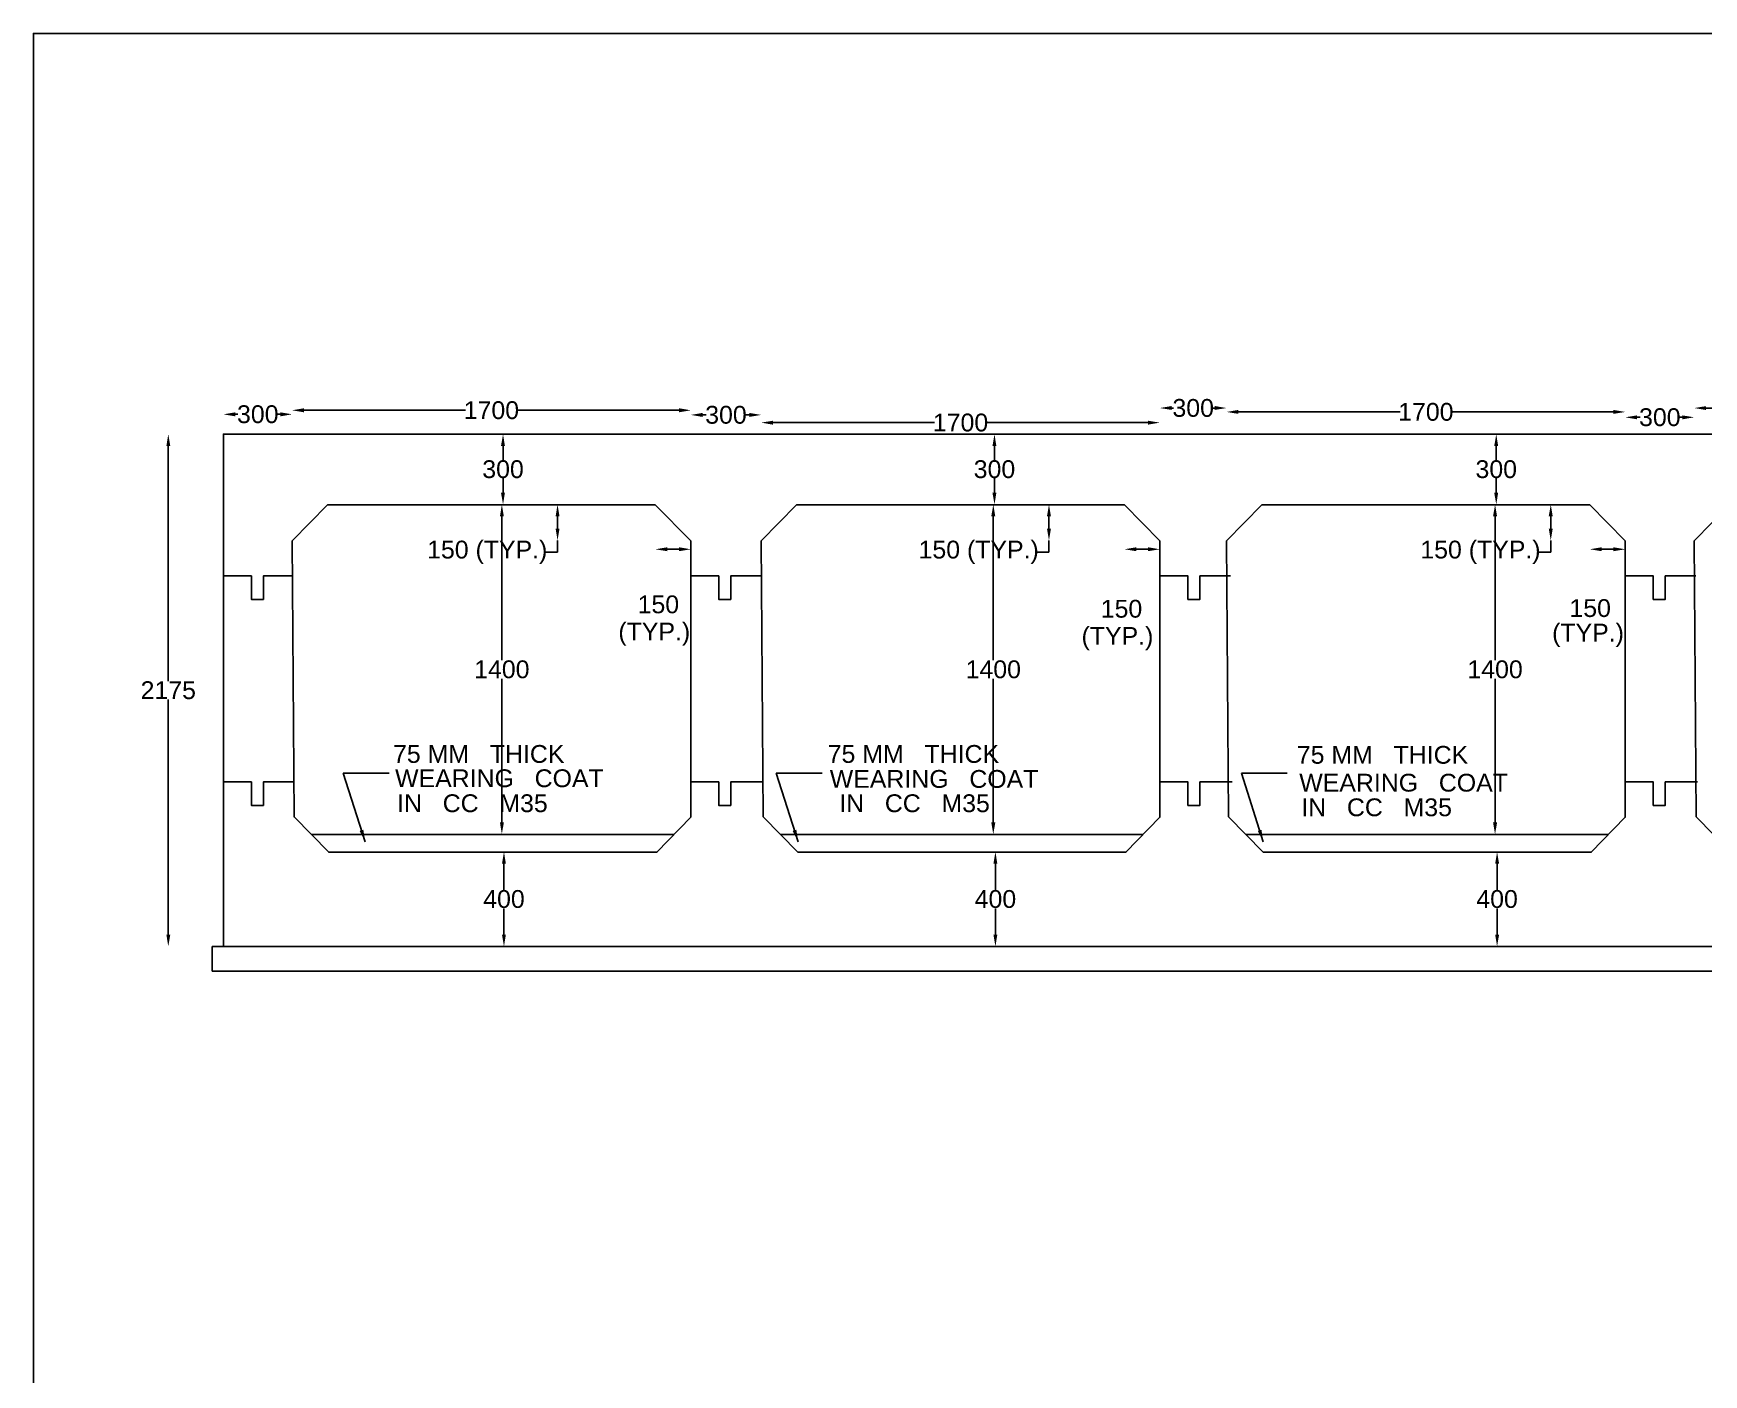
# Model space of a CAD drawing. Header units: inches. Extents: x 33096 to 37838, y -119 to 3188.
# Drawn here: x 33096 to 34503, y 2058 to 3188 of the extents above; entities that cross this region are included whole.
import ezdxf

# ---------------------------------------------------------------- set-up
doc = ezdxf.new("R2010")
doc.units = ezdxf.units.IN
doc.header["$MEASUREMENT"] = 0
doc.layers.add('DIMENSIONS', color=255, linetype='Continuous')
doc.layers.add('TEXT', color=1, linetype='Continuous')
doc.styles.get("Standard").update_dxf_attribs({"font": 'arial.ttf', "height": 15})
doc.dimstyles.get("Standard").update_dxf_attribs({"dimtxt": 15, "dimasz": 10, "dimexe": 0.18, "dimexo": 0.0625, "dimgap": 0.09, "dimtad": 0, "dimtih": 1, "dimtoh": 1, "dimdec": 4, "dimzin": 0, "dimdsep": 46, "dimtxsty": 'Standard', "dimcen": 0.09, "dimse1": 1, "dimse2": 1, "dimadec": 0, "dimazin": 0, "dimtfac": 1, "dimtdec": 4, "dimtofl": 0, "dimtmove": 0, "dimatfit": 3, "dimfxl": 1, "dimtolj": 1, "dimtzin": 0, "dimarcsym": 0})

# ---------------------------------------------------------------- blocks, each defined once
blk = doc.blocks.new('*D1')
at = {"layer": 'Defpoints', "color": 0, "transparency": 16777216}
for p in [(33256.2, 2850.2), (33209.7, 2418.6), (33256.2, 2418.6)]:
    blk.add_point(p, dxfattribs=at)
at = {"layer": 'DIMENSIONS', "color": 0, "lineweight": -2, "transparency": 16777216}
for p, q in [((33209.7, 2840.2), (33209.7, 2642.1)), ((33209.7, 2428.6), (33209.7, 2626.6))]:
    blk.add_line(p, q, dxfattribs=at)
at = {"layer": 'DIMENSIONS', "color": 0, "transparency": 16777216}
for points in [[(33208.1, 2840.2), (33211.4, 2840.2), (33209.7, 2850.2)], [(33208.1, 2428.6), (33211.4, 2428.6), (33209.7, 2418.6)]]:
    blk.add_solid(points, dxfattribs=at)
at = {"layer": 'DIMENSIONS', "color": 0, "transparency": 16777216, "insert": (33209.7, 2634.4), "char_height": 15, "attachment_point": 5}
blk.add_mtext('\\A1;2175', dxfattribs=at)
blk = doc.blocks.new('*D2')
at = {"layer": 'Defpoints', "color": 0, "transparency": 16777216}
for p in [(33314, 2866.9), (33256.2, 2850.2), (33314, 2760.3)]:
    blk.add_point(p, dxfattribs=at)
at = {"layer": 'DIMENSIONS', "color": 0, "lineweight": -2, "transparency": 16777216}
for p, q in [((33266.2, 2866.9), (33268.4, 2866.9)), ((33304, 2866.9), (33301.7, 2866.9))]:
    blk.add_line(p, q, dxfattribs=at)
at = {"layer": 'DIMENSIONS', "color": 0, "transparency": 16777216}
for points in [[(33266.2, 2868.6), (33266.2, 2865.2), (33256.2, 2866.9)], [(33304, 2868.6), (33304, 2865.2), (33314, 2866.9)]]:
    blk.add_solid(points, dxfattribs=at)
at = {"layer": 'DIMENSIONS', "color": 0, "transparency": 16777216, "insert": (33285.1, 2866.9), "char_height": 15, "attachment_point": 5}
blk.add_mtext('\\A1;300', dxfattribs=at)
blk = doc.blocks.new('*D3')
at = {"layer": 'Defpoints', "color": 0, "transparency": 16777216}
for p in [(33649.9, 2870.3), (33314, 2760.3), (33649.9, 2760.3)]:
    blk.add_point(p, dxfattribs=at)
at = {"layer": 'DIMENSIONS', "color": 0, "lineweight": -2, "transparency": 16777216}
for p, q in [((33324, 2870.3), (33460.2, 2870.3)), ((33639.9, 2870.3), (33503.7, 2870.3))]:
    blk.add_line(p, q, dxfattribs=at)
at = {"layer": 'DIMENSIONS', "color": 0, "transparency": 16777216}
for points in [[(33324, 2872), (33324, 2868.6), (33314, 2870.3)], [(33639.9, 2872), (33639.9, 2868.6), (33649.9, 2870.3)]]:
    blk.add_solid(points, dxfattribs=at)
at = {"layer": 'DIMENSIONS', "color": 0, "transparency": 16777216, "insert": (33481.9, 2870.3), "char_height": 15, "attachment_point": 5}
blk.add_mtext('\\A1;1700', dxfattribs=at)
blk = doc.blocks.new('*D4')
at = {"layer": 'Defpoints', "color": 0, "transparency": 16777216}
for p in [(33709.1, 2866.4), (33649.9, 2760.3), (33709.1, 2760.3)]:
    blk.add_point(p, dxfattribs=at)
at = {"layer": 'DIMENSIONS', "color": 0, "lineweight": -2, "transparency": 16777216}
for p, q in [((33659.9, 2866.4), (33662.9, 2866.4)), ((33699.1, 2866.4), (33696.1, 2866.4))]:
    blk.add_line(p, q, dxfattribs=at)
at = {"layer": 'DIMENSIONS', "color": 0, "transparency": 16777216}
for points in [[(33659.9, 2868.1), (33659.9, 2864.7), (33649.9, 2866.4)], [(33699.1, 2868.1), (33699.1, 2864.7), (33709.1, 2866.4)]]:
    blk.add_solid(points, dxfattribs=at)
at = {"layer": 'DIMENSIONS', "color": 0, "transparency": 16777216, "insert": (33679.5, 2866.4), "char_height": 15, "attachment_point": 5}
blk.add_mtext('\\A1;300', dxfattribs=at)
blk = doc.blocks.new('*D5')
at = {"layer": 'Defpoints', "color": 0, "transparency": 16777216}
for p in [(34045, 2859.9), (33709.1, 2760.3), (34045, 2760.3)]:
    blk.add_point(p, dxfattribs=at)
at = {"layer": 'DIMENSIONS', "color": 0, "lineweight": -2, "transparency": 16777216}
for p, q in [((33719.1, 2859.9), (33855.3, 2859.9)), ((34035, 2859.9), (33898.8, 2859.9))]:
    blk.add_line(p, q, dxfattribs=at)
at = {"layer": 'DIMENSIONS', "color": 0, "transparency": 16777216}
for points in [[(33719.1, 2861.5), (33719.1, 2858.2), (33709.1, 2859.9)], [(34035, 2861.5), (34035, 2858.2), (34045, 2859.9)]]:
    blk.add_solid(points, dxfattribs=at)
at = {"layer": 'DIMENSIONS', "color": 0, "transparency": 16777216, "insert": (33877.1, 2859.9), "char_height": 15, "attachment_point": 5}
blk.add_mtext('\\A1;1700', dxfattribs=at)
blk = doc.blocks.new('*D6')
at = {"layer": 'Defpoints', "color": 0, "transparency": 16777216}
for p in [(34101.2, 2872.2), (34045, 2760.3), (34101.2, 2760.3)]:
    blk.add_point(p, dxfattribs=at)
at = {"layer": 'DIMENSIONS', "color": 0, "lineweight": -2, "transparency": 16777216}
for p, q in [((34055, 2872.2), (34056.5, 2872.2)), ((34091.2, 2872.2), (34089.7, 2872.2))]:
    blk.add_line(p, q, dxfattribs=at)
at = {"layer": 'DIMENSIONS', "color": 0, "transparency": 16777216}
for points in [[(34055, 2873.9), (34055, 2870.6), (34045, 2872.2)], [(34091.2, 2873.9), (34091.2, 2870.6), (34101.2, 2872.2)]]:
    blk.add_solid(points, dxfattribs=at)
at = {"layer": 'DIMENSIONS', "color": 0, "transparency": 16777216, "insert": (34073.1, 2872.2), "char_height": 15, "attachment_point": 5}
blk.add_mtext('\\A1;300', dxfattribs=at)
blk = doc.blocks.new('*D7')
at = {"layer": 'Defpoints', "color": 0, "transparency": 16777216}
for p in [(34437.1, 2868.9), (34101.2, 2760.3), (34437.1, 2760.3)]:
    blk.add_point(p, dxfattribs=at)
at = {"layer": 'DIMENSIONS', "color": 0, "lineweight": -2, "transparency": 16777216}
for p, q in [((34111.2, 2868.9), (34247.4, 2868.9)), ((34427.1, 2868.9), (34290.9, 2868.9))]:
    blk.add_line(p, q, dxfattribs=at)
at = {"layer": 'DIMENSIONS', "color": 0, "transparency": 16777216}
for points in [[(34111.2, 2870.6), (34111.2, 2867.3), (34101.2, 2868.9)], [(34427.1, 2870.6), (34427.1, 2867.3), (34437.1, 2868.9)]]:
    blk.add_solid(points, dxfattribs=at)
at = {"layer": 'DIMENSIONS', "color": 0, "transparency": 16777216, "insert": (34269.1, 2868.9), "char_height": 15, "attachment_point": 5}
blk.add_mtext('\\A1;1700', dxfattribs=at)
blk = doc.blocks.new('*D8')
at = {"layer": 'Defpoints', "color": 0, "transparency": 16777216}
for p in [(34495.2, 2864.4), (34437.1, 2760.3), (34495.2, 2760.3)]:
    blk.add_point(p, dxfattribs=at)
at = {"layer": 'DIMENSIONS', "color": 0, "lineweight": -2, "transparency": 16777216}
for p, q in [((34447.1, 2864.4), (34449.5, 2864.4)), ((34485.2, 2864.4), (34482.8, 2864.4))]:
    blk.add_line(p, q, dxfattribs=at)
at = {"layer": 'DIMENSIONS', "color": 0, "transparency": 16777216}
for points in [[(34447.1, 2866), (34447.1, 2862.7), (34437.1, 2864.4)], [(34485.2, 2866), (34485.2, 2862.7), (34495.2, 2864.4)]]:
    blk.add_solid(points, dxfattribs=at)
at = {"layer": 'DIMENSIONS', "color": 0, "transparency": 16777216, "insert": (34466.2, 2864.4), "char_height": 15, "attachment_point": 5}
blk.add_mtext('\\A1;300', dxfattribs=at)
blk = doc.blocks.new('*D9')
at = {"layer": 'Defpoints', "color": 0, "transparency": 16777216}
for p in [(34831.1, 2872.2), (34495.2, 2760.3), (34831.1, 2760.3)]:
    blk.add_point(p, dxfattribs=at)
at = {"layer": 'DIMENSIONS', "color": 0, "lineweight": -2, "transparency": 16777216}
for p, q in [((34505.2, 2872.2), (34641.4, 2872.2)), ((34821.1, 2872.2), (34684.9, 2872.2))]:
    blk.add_line(p, q, dxfattribs=at)
at = {"layer": 'DIMENSIONS', "color": 0, "transparency": 16777216}
for points in [[(34505.2, 2873.8), (34505.2, 2870.5), (34495.2, 2872.2)], [(34821.1, 2873.8), (34821.1, 2870.5), (34831.1, 2872.2)]]:
    blk.add_solid(points, dxfattribs=at)
at = {"layer": 'DIMENSIONS', "color": 0, "transparency": 16777216, "insert": (34663.2, 2872.2), "char_height": 15, "attachment_point": 5}
blk.add_mtext('\\A1;1700', dxfattribs=at)
blk = doc.blocks.new('*D57')
at = {"layer": 'Defpoints', "color": 0, "transparency": 16777216}
for p in [(34328.4, 2850.2), (34328.4, 2790.9), (34328.4, 2790.9)]:
    blk.add_point(p, dxfattribs=at)
at = {"layer": 'DIMENSIONS', "color": 0, "lineweight": -2, "transparency": 16777216}
for p, q in [((34328.4, 2840.2), (34328.4, 2828.3)), ((34328.4, 2800.9), (34328.4, 2812.8))]:
    blk.add_line(p, q, dxfattribs=at)
at = {"layer": 'DIMENSIONS', "color": 0, "transparency": 16777216}
for points in [[(34326.7, 2840.2), (34330, 2840.2), (34328.4, 2850.2)], [(34326.7, 2800.9), (34330, 2800.9), (34328.4, 2790.9)]]:
    blk.add_solid(points, dxfattribs=at)
at = {"layer": 'DIMENSIONS', "color": 0, "transparency": 16777216, "insert": (34328.4, 2820.6), "char_height": 15, "attachment_point": 5}
blk.add_mtext('\\A1;300', dxfattribs=at)
blk = doc.blocks.new('*D58')
at = {"layer": 'Defpoints', "color": 0, "transparency": 16777216}
for p in [(34407.2, 2790.9), (34374.3, 2760.7), (34437.1, 2760.7)]:
    blk.add_point(p, dxfattribs=at)
at = {"layer": 'DIMENSIONS', "color": 0, "lineweight": -2, "transparency": 16777216}
for p, q in [((34374.3, 2780.9), (34374.3, 2770.7)), ((34374.3, 2760.7), (34374.3, 2750.7)), ((34374.3, 2750.7), (34364.3, 2750.7))]:
    blk.add_line(p, q, dxfattribs=at)
at = {"layer": 'DIMENSIONS', "color": 0, "transparency": 16777216}
for points in [[(34372.6, 2780.9), (34376, 2780.9), (34374.3, 2790.9)], [(34372.6, 2770.7), (34376, 2770.7), (34374.3, 2760.7)]]:
    blk.add_solid(points, dxfattribs=at)
at = {"layer": 'DIMENSIONS', "color": 0, "transparency": 16777216, "insert": (34315.1, 2750.7), "char_height": 15, "attachment_point": 5}
blk.add_mtext('\\A1;150 (TYP.)', dxfattribs=at)
blk = doc.blocks.new('*D59')
at = {"layer": 'Defpoints', "color": 0, "transparency": 16777216}
for p in [(34328.4, 2790.9), (34327.4, 2513.1), (34328.4, 2513.1)]:
    blk.add_point(p, dxfattribs=at)
at = {"layer": 'DIMENSIONS', "color": 0, "lineweight": -2, "transparency": 16777216}
for p, q in [((34327.4, 2780.9), (34327.4, 2659.7)), ((34327.4, 2523.1), (34327.4, 2644.2))]:
    blk.add_line(p, q, dxfattribs=at)
at = {"layer": 'DIMENSIONS', "color": 0, "transparency": 16777216}
for points in [[(34325.7, 2780.9), (34329.1, 2780.9), (34327.4, 2790.9)], [(34325.7, 2523.1), (34329.1, 2523.1), (34327.4, 2513.1)]]:
    blk.add_solid(points, dxfattribs=at)
at = {"layer": 'DIMENSIONS', "color": 0, "transparency": 16777216, "insert": (34327.4, 2652), "char_height": 15, "attachment_point": 5}
blk.add_mtext('\\A1;1400', dxfattribs=at)
blk = doc.blocks.new('*D60')
at = {"layer": 'Defpoints', "color": 0, "transparency": 16777216}
for p in [(34329.1, 2498.3), (34329.1, 2418.6), (34329.1, 2418.6)]:
    blk.add_point(p, dxfattribs=at)
at = {"layer": 'DIMENSIONS', "color": 0, "lineweight": -2, "transparency": 16777216}
for p, q in [((34329.1, 2488.3), (34329.1, 2466.2)), ((34329.1, 2428.6), (34329.1, 2450.7))]:
    blk.add_line(p, q, dxfattribs=at)
at = {"layer": 'DIMENSIONS', "color": 0, "transparency": 16777216}
for points in [[(34327.5, 2488.3), (34330.8, 2488.3), (34329.1, 2498.3)], [(34327.5, 2428.6), (34330.8, 2428.6), (34329.1, 2418.6)]]:
    blk.add_solid(points, dxfattribs=at)
at = {"layer": 'DIMENSIONS', "color": 0, "transparency": 16777216, "insert": (34329.1, 2458.5), "char_height": 15, "attachment_point": 5}
blk.add_mtext('\\A1;400', dxfattribs=at)
blk = doc.blocks.new('*D61')
at = {"layer": 'Defpoints', "color": 0, "transparency": 16777216}
for p in [(33905.7, 2850.2), (33905.7, 2790.9), (33905.7, 2790.9)]:
    blk.add_point(p, dxfattribs=at)
at = {"layer": 'DIMENSIONS', "color": 0, "lineweight": -2, "transparency": 16777216}
for p, q in [((33905.7, 2840.2), (33905.7, 2828.3)), ((33905.7, 2800.9), (33905.7, 2812.8))]:
    blk.add_line(p, q, dxfattribs=at)
at = {"layer": 'DIMENSIONS', "color": 0, "transparency": 16777216}
for points in [[(33904, 2840.2), (33907.3, 2840.2), (33905.7, 2850.2)], [(33904, 2800.9), (33907.3, 2800.9), (33905.7, 2790.9)]]:
    blk.add_solid(points, dxfattribs=at)
at = {"layer": 'DIMENSIONS', "color": 0, "transparency": 16777216, "insert": (33905.7, 2820.6), "char_height": 15, "attachment_point": 5}
blk.add_mtext('\\A1;300', dxfattribs=at)
blk = doc.blocks.new('*D62')
at = {"layer": 'Defpoints', "color": 0, "transparency": 16777216}
for p in [(33984.5, 2790.9), (33951.6, 2760.7), (34014.4, 2760.7)]:
    blk.add_point(p, dxfattribs=at)
at = {"layer": 'DIMENSIONS', "color": 0, "lineweight": -2, "transparency": 16777216}
for p, q in [((33951.6, 2780.9), (33951.6, 2770.7)), ((33951.6, 2760.7), (33951.6, 2750.7)), ((33951.6, 2750.7), (33941.6, 2750.7))]:
    blk.add_line(p, q, dxfattribs=at)
at = {"layer": 'DIMENSIONS', "color": 0, "transparency": 16777216}
for points in [[(33949.9, 2780.9), (33953.3, 2780.9), (33951.6, 2790.9)], [(33949.9, 2770.7), (33953.3, 2770.7), (33951.6, 2760.7)]]:
    blk.add_solid(points, dxfattribs=at)
at = {"layer": 'DIMENSIONS', "color": 0, "transparency": 16777216, "insert": (33892.4, 2750.7), "char_height": 15, "attachment_point": 5}
blk.add_mtext('\\A1;150 (TYP.)', dxfattribs=at)
blk = doc.blocks.new('*D63')
at = {"layer": 'Defpoints', "color": 0, "transparency": 16777216}
for p in [(33905.7, 2790.9), (33904.7, 2513.1), (33905.7, 2513.1)]:
    blk.add_point(p, dxfattribs=at)
at = {"layer": 'DIMENSIONS', "color": 0, "lineweight": -2, "transparency": 16777216}
for p, q in [((33904.7, 2780.9), (33904.7, 2659.7)), ((33904.7, 2523.1), (33904.7, 2644.2))]:
    blk.add_line(p, q, dxfattribs=at)
at = {"layer": 'DIMENSIONS', "color": 0, "transparency": 16777216}
for points in [[(33903, 2780.9), (33906.4, 2780.9), (33904.7, 2790.9)], [(33903, 2523.1), (33906.4, 2523.1), (33904.7, 2513.1)]]:
    blk.add_solid(points, dxfattribs=at)
at = {"layer": 'DIMENSIONS', "color": 0, "transparency": 16777216, "insert": (33904.7, 2652), "char_height": 15, "attachment_point": 5}
blk.add_mtext('\\A1;1400', dxfattribs=at)
blk = doc.blocks.new('*D64')
at = {"layer": 'Defpoints', "color": 0, "transparency": 16777216}
for p in [(33906.5, 2498.3), (33906.5, 2418.6), (33906.5, 2418.6)]:
    blk.add_point(p, dxfattribs=at)
at = {"layer": 'DIMENSIONS', "color": 0, "lineweight": -2, "transparency": 16777216}
for p, q in [((33906.5, 2488.3), (33906.5, 2466.2)), ((33906.5, 2428.6), (33906.5, 2450.7))]:
    blk.add_line(p, q, dxfattribs=at)
at = {"layer": 'DIMENSIONS', "color": 0, "transparency": 16777216}
for points in [[(33904.8, 2488.3), (33908.1, 2488.3), (33906.5, 2498.3)], [(33904.8, 2428.6), (33908.1, 2428.6), (33906.5, 2418.6)]]:
    blk.add_solid(points, dxfattribs=at)
at = {"layer": 'DIMENSIONS', "color": 0, "transparency": 16777216, "insert": (33906.5, 2458.5), "char_height": 15, "attachment_point": 5}
blk.add_mtext('\\A1;400', dxfattribs=at)
blk = doc.blocks.new('*D65')
at = {"layer": 'Defpoints', "color": 0, "transparency": 16777216}
for p in [(33491.7, 2850.2), (33491.7, 2790.9), (33491.7, 2790.9)]:
    blk.add_point(p, dxfattribs=at)
at = {"layer": 'DIMENSIONS', "color": 0, "lineweight": -2, "transparency": 16777216}
for p, q in [((33491.7, 2840.2), (33491.7, 2828.3)), ((33491.7, 2800.9), (33491.7, 2812.8))]:
    blk.add_line(p, q, dxfattribs=at)
at = {"layer": 'DIMENSIONS', "color": 0, "transparency": 16777216}
for points in [[(33490, 2840.2), (33493.3, 2840.2), (33491.7, 2850.2)], [(33490, 2800.9), (33493.3, 2800.9), (33491.7, 2790.9)]]:
    blk.add_solid(points, dxfattribs=at)
at = {"layer": 'DIMENSIONS', "color": 0, "transparency": 16777216, "insert": (33491.7, 2820.6), "char_height": 15, "attachment_point": 5}
blk.add_mtext('\\A1;300', dxfattribs=at)
blk = doc.blocks.new('*D66')
at = {"layer": 'Defpoints', "color": 0, "transparency": 16777216}
for p in [(33570.6, 2790.9), (33537.6, 2760.7), (33600.5, 2760.7)]:
    blk.add_point(p, dxfattribs=at)
at = {"layer": 'DIMENSIONS', "color": 0, "lineweight": -2, "transparency": 16777216}
for p, q in [((33537.6, 2780.9), (33537.6, 2770.7)), ((33537.6, 2760.7), (33537.6, 2750.7)), ((33537.6, 2750.7), (33527.6, 2750.7))]:
    blk.add_line(p, q, dxfattribs=at)
at = {"layer": 'DIMENSIONS', "color": 0, "transparency": 16777216}
for points in [[(33536, 2780.9), (33539.3, 2780.9), (33537.6, 2790.9)], [(33536, 2770.7), (33539.3, 2770.7), (33537.6, 2760.7)]]:
    blk.add_solid(points, dxfattribs=at)
at = {"layer": 'DIMENSIONS', "color": 0, "transparency": 16777216, "insert": (33478.4, 2750.7), "char_height": 15, "attachment_point": 5}
blk.add_mtext('\\A1;150 (TYP.)', dxfattribs=at)
blk = doc.blocks.new('*D67')
at = {"layer": 'Defpoints', "color": 0, "transparency": 16777216}
for p in [(33491.7, 2790.9), (33490.7, 2513.1), (33491.7, 2513.1)]:
    blk.add_point(p, dxfattribs=at)
at = {"layer": 'DIMENSIONS', "color": 0, "lineweight": -2, "transparency": 16777216}
for p, q in [((33490.7, 2780.9), (33490.7, 2659.7)), ((33490.7, 2523.1), (33490.7, 2644.2))]:
    blk.add_line(p, q, dxfattribs=at)
at = {"layer": 'DIMENSIONS', "color": 0, "transparency": 16777216}
for points in [[(33489.1, 2780.9), (33492.4, 2780.9), (33490.7, 2790.9)], [(33489.1, 2523.1), (33492.4, 2523.1), (33490.7, 2513.1)]]:
    blk.add_solid(points, dxfattribs=at)
at = {"layer": 'DIMENSIONS', "color": 0, "transparency": 16777216, "insert": (33490.7, 2652), "char_height": 15, "attachment_point": 5}
blk.add_mtext('\\A1;1400', dxfattribs=at)
blk = doc.blocks.new('*D68')
at = {"layer": 'Defpoints', "color": 0, "transparency": 16777216}
for p in [(33492.5, 2498.3), (33492.5, 2418.6), (33492.5, 2418.6)]:
    blk.add_point(p, dxfattribs=at)
at = {"layer": 'DIMENSIONS', "color": 0, "lineweight": -2, "transparency": 16777216}
for p, q in [((33492.5, 2488.3), (33492.5, 2466.2)), ((33492.5, 2428.6), (33492.5, 2450.7))]:
    blk.add_line(p, q, dxfattribs=at)
at = {"layer": 'DIMENSIONS', "color": 0, "transparency": 16777216}
for points in [[(33490.8, 2488.3), (33494.1, 2488.3), (33492.5, 2498.3)], [(33490.8, 2428.6), (33494.1, 2428.6), (33492.5, 2418.6)]]:
    blk.add_solid(points, dxfattribs=at)
at = {"layer": 'DIMENSIONS', "color": 0, "transparency": 16777216, "insert": (33492.5, 2458.5), "char_height": 15, "attachment_point": 5}
blk.add_mtext('\\A1;400', dxfattribs=at)
blk = doc.blocks.new('*D69')
at = {"layer": 'Defpoints', "color": 0, "transparency": 16777216}
for p in [(33620, 2790.5), (33649.9, 2760.3), (33649.9, 2753.2)]:
    blk.add_point(p, dxfattribs=at)
at = {"layer": 'DIMENSIONS', "color": 0, "lineweight": -2, "transparency": 16777216}
blk.add_line((33630, 2753.2), (33639.9, 2753.2), dxfattribs=at)
at = {"layer": 'DIMENSIONS', "color": 0, "transparency": 16777216}
for points in [[(33630, 2754.9), (33630, 2751.6), (33620, 2753.2)], [(33639.9, 2754.9), (33639.9, 2751.6), (33649.9, 2753.2)]]:
    blk.add_solid(points, dxfattribs=at)
blk = doc.blocks.new('*D70')
at = {"layer": 'Defpoints', "color": 0, "transparency": 16777216}
for p in [(34015.2, 2790.5), (34045, 2760.3), (34045, 2753.2)]:
    blk.add_point(p, dxfattribs=at)
at = {"layer": 'DIMENSIONS', "color": 0, "lineweight": -2, "transparency": 16777216}
blk.add_line((34025.2, 2753.2), (34035, 2753.2), dxfattribs=at)
at = {"layer": 'DIMENSIONS', "color": 0, "transparency": 16777216}
for points in [[(34025.2, 2754.9), (34025.2, 2751.6), (34015.2, 2753.2)], [(34035, 2754.9), (34035, 2751.6), (34045, 2753.2)]]:
    blk.add_solid(points, dxfattribs=at)
blk = doc.blocks.new('*D71')
at = {"layer": 'Defpoints', "color": 0, "transparency": 16777216}
for p in [(34407.2, 2790.5), (34437.1, 2760.3), (34437.1, 2753.2)]:
    blk.add_point(p, dxfattribs=at)
at = {"layer": 'DIMENSIONS', "color": 0, "lineweight": -2, "transparency": 16777216}
blk.add_line((34417.2, 2753.2), (34427.1, 2753.2), dxfattribs=at)
at = {"layer": 'DIMENSIONS', "color": 0, "transparency": 16777216}
for points in [[(34417.2, 2754.9), (34417.2, 2751.6), (34407.2, 2753.2)], [(34427.1, 2754.9), (34427.1, 2751.6), (34437.1, 2753.2)]]:
    blk.add_solid(points, dxfattribs=at)

msp = doc.modelspace()

# ---------------------------------------------------------------- linework, layer by layer
at = {"color": 0}
for points in [[(33256.17374, 2418.56423), (33256.17374, 2850.19967), (37642.482, 2850.19967), (37642.482, 2418.56423)], [(33313.97089, 2760.31809), (33343.76662, 2790.54787), (33619.98261, 2790.54787), (33649.87393, 2760.30104), (33649.87393, 2527.4106), (33621.26351, 2497.99046), (33344.90341, 2497.99046), (33315.69048, 2527.74268), (33313.97089, 2760.31809)], [(33709.13858, 2760.3396), (33738.93431, 2790.56938), (34015.1503, 2790.56938), (34045.04162, 2760.32255), (34045.04162, 2527.43211), (34016.4312, 2498.01197), (33740.0711, 2498.01197), (33710.85817, 2527.76419), (33709.13858, 2760.3396)], [(34101.18462, 2760.31809), (34130.98035, 2790.54787), (34407.19634, 2790.54787), (34437.08766, 2760.30104), (34437.08766, 2527.4106), (34408.47724, 2497.99046), (34132.11714, 2497.99046), (34102.90421, 2527.74268), (34101.18462, 2760.31809)], [(34495.21442, 2760.31809), (34525.01015, 2790.54787), (34801.22614, 2790.54787), (34831.11746, 2760.30104), (34831.11746, 2527.4106), (34802.50704, 2497.99046), (34526.14694, 2497.99046), (34496.93401, 2527.74268), (34495.21442, 2760.31809)], [(33256.17374, 2730.74884), (33279.71477, 2730.74884), (33279.71477, 2710.97692), (33289.87814, 2710.97692), (33289.87814, 2730.74884), (33314.18819, 2730.92859)], [(33649.87393, 2730.74884), (33673.41496, 2730.74884), (33673.41496, 2710.97692), (33683.57834, 2710.97692), (33683.57834, 2730.74884), (33709.35596, 2730.93944)], [(34045.04162, 2730.74884), (34068.58265, 2730.74884), (34068.58265, 2710.97692), (34078.74602, 2710.97692), (34078.74602, 2730.74884), (34104.52364, 2730.93944)], [(34437.08766, 2730.74884), (34460.62869, 2730.74884), (34460.62869, 2710.97692), (34470.79206, 2710.97692), (34470.79206, 2730.74884), (34496.56968, 2730.93944)], [(33256.17374, 2557.17956), (33279.71477, 2557.17956), (33279.71477, 2537.40764), (33289.87814, 2537.40764), (33289.87814, 2557.17956), (33315.47144, 2557.36879)], [(33649.87393, 2557.17956), (33673.41496, 2557.17956), (33673.41496, 2537.40764), (33683.57834, 2537.40764), (33683.57834, 2557.17956), (33710.63921, 2557.37964)], [(34045.04162, 2557.17956), (34068.58265, 2557.17956), (34068.58265, 2537.40764), (34078.74602, 2537.40764), (34078.74602, 2557.17956), (34105.80689, 2557.37964)], [(34437.08766, 2557.17956), (34460.62869, 2557.17956), (34460.62869, 2537.40764), (34470.79206, 2537.40764), (34470.79206, 2557.17956), (34497.85293, 2557.37964)], [(33330.29695, 2512.86657), (33635.74372, 2512.88049)], [(33725.46808, 2512.88457), (34030.908, 2512.89849)], [(34117.47546, 2512.90243), (34422.99233, 2512.91635)]]:
    msp.add_lwpolyline(points, dxfattribs=at)
msp.add_lwpolyline([(33246.72022, 2418.56423), (37672.93879, 2418.56423), (37672.93879, 2397.84625), (33246.72022, 2397.84625)], close=True, dxfattribs=at)
at = {"layer": 'DIMENSIONS', "color": 0}
msp.add_lwpolyline([(37788.66838, -116.19915), (33096.08098, -116.19915), (33096.08098, 3187.8024), (37788.66838, 3187.8024)], close=True, dxfattribs=at)

# ---------------------------------------------------------------- texts
at = {"layer": 'TEXT', "color": 0}
for s, p in [('150', (33605.07246, 2699.31322)), ('150', (33995.23455, 2695.6162)), ('150', (34390.04965, 2696.1823)), ('(TYP.)', (33588.85672, 2676.42187)), ('(TYP.)', (33979.01881, 2672.72486)), ('(TYP.)', (34375.43344, 2675.51619)), ('75 MM   THICK', (33399.04905, 2573.29325)), ('75 MM   THICK', (33765.22864, 2573.29325)), ('75 MM   THICK', (34160.41242, 2572.55055)), ('WEARING   COAT', (33400.7575, 2552.81501)), ('WEARING   COAT', (33766.93709, 2552.24617)), ('WEARING   COAT', (34162.45594, 2549.07785)), ('IN   CC   M35', (33402.46595, 2531.76793)), ('IN   CC   M35', (33774.9099, 2531.76793)), ('IN   CC   M35', (34164.1644, 2528.33452))]:
    msp.add_text(s, height=15, dxfattribs=at).set_placement(p)

# ---------------------------------------------------------------- dimensions: what is measured, and where the dimension line sits
at = {"layer": 'DIMENSIONS', "color": 0}
for base, p1, p2, text, picture, middle in [((33313.97089, 2866.89111), (33256.17374, 2850.19967), (33313.97089, 2760.31809), '300', '*D2', (33285.07232, 2866.89111)), ((33649.87393, 2870.28955), (33313.97089, 2760.31809), (33649.87393, 2760.31809), '1700', '*D3', (33481.92241, 2870.28955)), ((33709.13858, 2866.38489), (33649.87393, 2760.30104), (33709.13858, 2760.3396), '300', '*D4', (33679.50626, 2866.38489)), ((34101.18462, 2872.23815), (34045.04162, 2760.32255), (34101.18462, 2760.31809), '300', '*D6', (34073.11312, 2872.23815)), ((34437.08766, 2868.92952), (34101.18462, 2760.31809), (34437.08766, 2760.31809), '1700', '*D7', (34269.13614, 2868.92952)), ((34495.21442, 2864.37409), (34437.08766, 2760.30104), (34495.21442, 2760.31809), '300', '*D8', (34466.15104, 2864.37409)), ((34831.11746, 2872.15976), (34495.21442, 2760.31809), (34831.11746, 2760.31809), '1700', '*D9', (34663.16594, 2872.15976)), ((34045.04162, 2859.87341), (33709.13858, 2760.3396), (34045.04162, 2760.32255), '1700', '*D5', (33877.0901, 2859.87341)), ((33649.87393, 2753.24013), (33619.98261, 2790.54787), (33649.87393, 2760.31809), ' ', '*D69', (33634.92827, 2753.24013)), ((34045.04162, 2753.24013), (34015.1503, 2790.54787), (34045.04162, 2760.31809), ' ', '*D70', (34030.09596, 2753.24013)), ((34437.08766, 2753.24013), (34407.19634, 2790.54787), (34437.08766, 2760.31809), ' ', '*D71', (34422.142, 2753.24013))]:
    dim = msp.add_linear_dim(base=base, p1=p1, p2=p2, text=text, dimstyle='Standard', dxfattribs=at)
    dim.commit()
    dim.dimension.update_dxf_attribs({"geometry": picture, "text_midpoint": middle})
for base, p1, p2, text, picture, middle in [((33209.73809, 2418.56423), (33256.17374, 2850.19967), (33256.17374, 2418.56423), '2175', '*D1', (33209.73809, 2634.38195)), ((33491.67984, 2790.90707), (33491.67984, 2850.19967), (33491.67984, 2790.90707), '300', '*D65', (33491.67984, 2820.55337)), ((33905.66293, 2790.90707), (33905.66293, 2850.19967), (33905.66293, 2790.90707), '300', '*D61', (33905.66293, 2820.55337)), ((34328.35567, 2790.90707), (34328.35567, 2850.19967), (34328.35567, 2790.90707), '300', '*D57', (34328.35567, 2820.55337)), ((33537.62793, 2760.66024), (33570.56199, 2790.90707), (33600.45331, 2760.66024), '150 (TYP.)', '*D66', (33478.39911, 2750.66024)), ((33951.61102, 2760.66024), (33984.54509, 2790.90707), (34014.4364, 2760.66024), '150 (TYP.)', '*D62', (33892.38221, 2750.66024)), ((34374.30376, 2760.66024), (34407.23783, 2790.90707), (34437.12915, 2760.66024), '150 (TYP.)', '*D58', (34315.07495, 2750.66024)), ((33492.4733, 2418.56423), (33492.4733, 2498.34966), (33492.4733, 2418.56423), '400', '*D68', (33492.4733, 2458.45694)), ((33906.45639, 2418.56423), (33906.45639, 2498.34966), (33906.45639, 2418.56423), '400', '*D64', (33906.45639, 2458.45694)), ((34329.14913, 2418.56423), (34329.14913, 2498.34966), (34329.14913, 2418.56423), '400', '*D60', (34329.14913, 2458.45694))]:
    dim = msp.add_linear_dim(base=base, p1=p1, p2=p2, angle=90, text=text, dimstyle='Standard', dxfattribs=at)
    dim.commit()
    dim.dimension.update_dxf_attribs({"geometry": picture, "text_midpoint": middle})
for base, p1, p2, picture, middle in [((33490.72375, 2513.05543), (33491.67984, 2790.90707), (33491.6925, 2513.05543), '*D67', (33490.72375, 2651.98125)), ((33904.70684, 2513.05543), (33905.66293, 2790.90707), (33905.67559, 2513.05543), '*D63', (33904.70684, 2651.98125)), ((34327.39958, 2513.05543), (34328.35567, 2790.90707), (34328.36833, 2513.05543), '*D59', (34327.39958, 2651.98125))]:
    dim = msp.add_linear_dim(base=base, p1=p1, p2=p2, angle=90, text='1400', dimstyle='Standard', dxfattribs=at)
    dim.commit()
    dim.dimension.update_dxf_attribs({"geometry": picture, "text_midpoint": middle, "dimtype": 160})

# ---------------------------------------------------------------- leaders
for points in [[(33375.48863, 2506.88979), (33357.16674, 2564.7343), (33395.77355, 2564.7343)], [(33740.24238, 2506.88979), (33721.9205, 2564.7343), (33760.5273, 2564.7343)], [(34132.06723, 2506.88979), (34113.74535, 2564.7343), (34152.35216, 2564.7343)]]:
    msp.add_leader(points, dimstyle='Standard', override={"dimgap": 0.09, "dimtad": 0}, dxfattribs=at)

doc.saveas('drawing.dxf')
